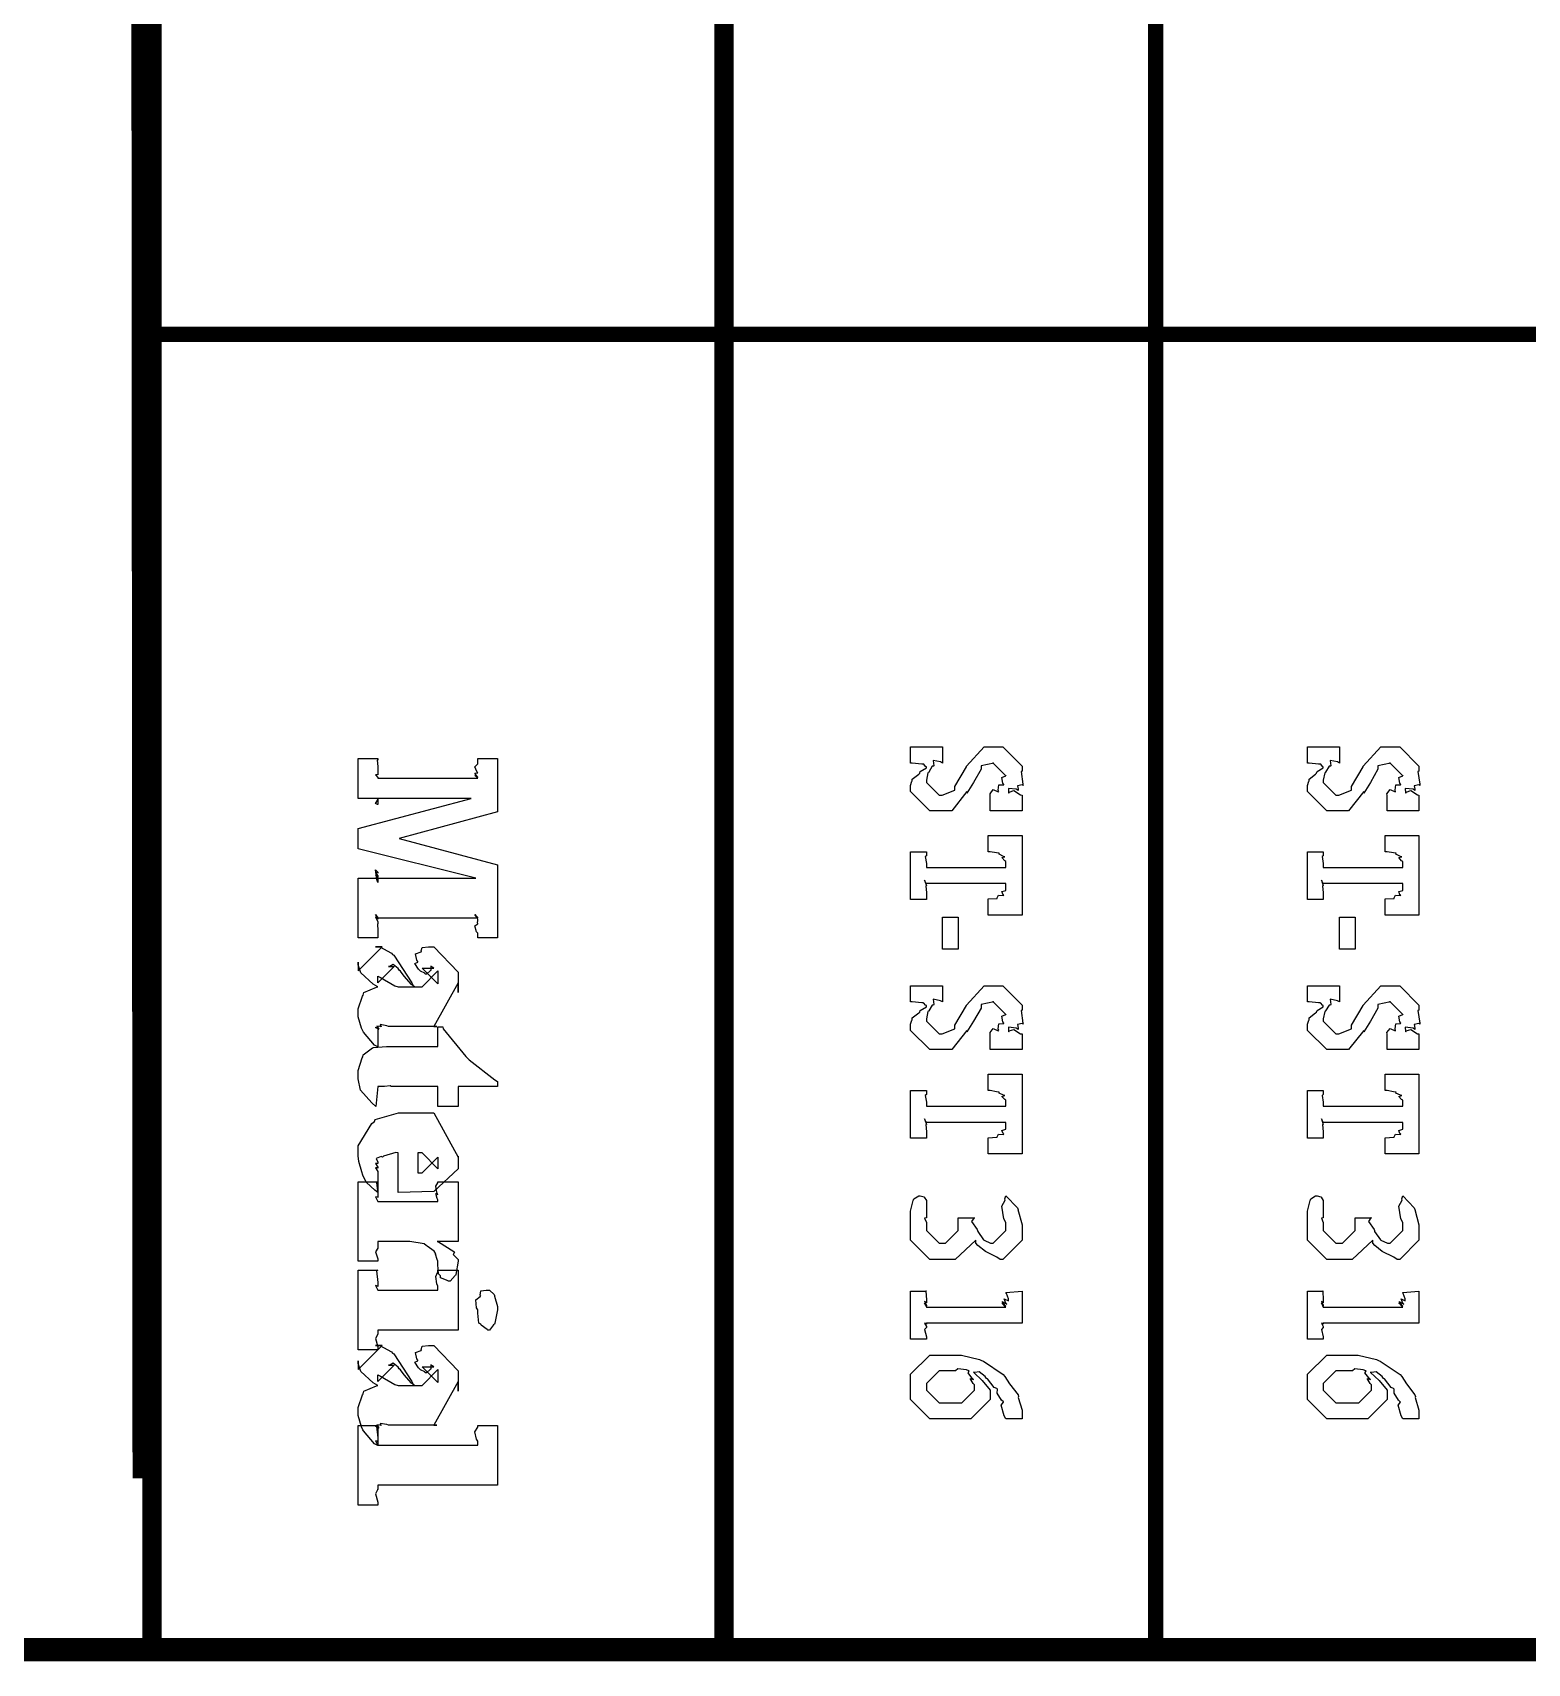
# Model space of a CAD drawing. Extents: x 0.4 to 11.2, y 0.4 to 16.
# Drawn here: x 4.201 to 4.841, y 0.399 to 1.098 of the extents above; entities that cross this region are included whole.
import ezdxf

# ---------------------------------------------------------------- set-up
doc = ezdxf.new("R2010")
doc.units = 0
doc.layers.get('0').update_dxf_attribs({"linetype": 'CONTINUOUS'})

msp = doc.modelspace()

# ---------------------------------------------------------------- linework, layer by layer
at = {"color": 230, "const_width": 0.01}
msp.add_lwpolyline([(11.1917, 0.405003), (11.1917, 15.9817), (0.363336, 15.9817), (0.363336, 0.405003), (11.1917, 0.405003)], close=True, dxfattribs=at)
at = {"color": 0}
for points, const_width in [([(4.49669, 2.64333), (4.49669, 0.403321)], 0.008333), ([(4.25168, 2.64165), (4.25168, 0.405003)], 0.008333), ([(4.68164, 2.64333), (4.68164, 0.405003)], 0.006667), ([(4.25, 0.968317), (5.41997, 0.968317)], 0.006667)]:
    msp.add_lwpolyline(points, dxfattribs=dict(at, const_width=const_width))
at = {"color": 230, "const_width": 0.01}
msp.add_lwpolyline([(4.24669, 2.63167), (4.24832, 0.478353)], dxfattribs=at)
at = {"color": 1}
for points in [[(4.6244, 0.764268), (4.61074, 0.764268), (4.61074, 0.770996), (4.61068, 0.771539), (4.61208, 0.773329), (4.61421, 0.772353), (4.61442, 0.772515), (4.61415, 0.773113), (4.61447, 0.775336), (4.61654, 0.77539), (4.6166, 0.775553), (4.61615, 0.776096), (4.61572, 0.778537), (4.61746, 0.779243), (4.61746, 0.77946), (4.61746, 0.779243), (4.61203, 0.784668), (4.61182, 0.784668), (4.61225, 0.784668), (4.60682, 0.783583), (4.60682, 0.782064), (4.60357, 0.776421), (4.60075, 0.771864), (4.60075, 0.772515), (4.59424, 0.764268), (4.58925, 0.764268), (4.5849, 0.764268), (4.57667, 0.772515), (4.57667, 0.774468), (4.57667, 0.775119), (4.57721, 0.77691), (4.57731, 0.777072), (4.57736, 0.777832), (4.58014, 0.779949), (4.58057, 0.780328), (4.58074, 0.781033), (4.58339, 0.782661), (4.58339, 0.783149), (4.58306, 0.783311), (4.58231, 0.784179), (4.58208, 0.784233), (4.58143, 0.784289), (4.57736, 0.784668), (4.57667, 0.784668), (4.57667, 0.791613), (4.59033, 0.791613), (4.59033, 0.784668), (4.58951, 0.785211), (4.58637, 0.785861), (4.58664, 0.783529), (4.58643, 0.783365), (4.58589, 0.783365), (4.58442, 0.780871), (4.58425, 0.780544), (4.5841, 0.780544), (4.58339, 0.777453), (4.58339, 0.776421), (4.58882, 0.770996), (4.58946, 0.770996), (4.59011, 0.770996), (4.59554, 0.773167), (4.59554, 0.774685), (4.60053, 0.783149), (4.60053, 0.783365), (4.60813, 0.791613), (4.61225, 0.791613), (4.61615, 0.791613), (4.6244, 0.783365), (4.6244, 0.781196), (4.62397, 0.781033), (4.62478, 0.775662), (4.62483, 0.775119), (4.6244, 0.77539), (4.6224, 0.775011), (4.62267, 0.773492), (4.62267, 0.772949), (4.6219, 0.773492), (4.61854, 0.773817), (4.6186, 0.771972), (4.61876, 0.771864), (4.61887, 0.772244), (4.62088, 0.772949), (4.62375, 0.77105), (4.6244, 0.770996), (4.6244, 0.764268)], [(4.79443, 0.764268), (4.78076, 0.764268), (4.78076, 0.770996), (4.78071, 0.771539), (4.78212, 0.773329), (4.78424, 0.772353), (4.78444, 0.772515), (4.78418, 0.773113), (4.7845, 0.775336), (4.78657, 0.77539), (4.78662, 0.775553), (4.78618, 0.776096), (4.78575, 0.778537), (4.78749, 0.779243), (4.78749, 0.77946), (4.78749, 0.779243), (4.78207, 0.784668), (4.78185, 0.784668), (4.78228, 0.784668), (4.77686, 0.783583), (4.77686, 0.782064), (4.7736, 0.776421), (4.77078, 0.771864), (4.77078, 0.772515), (4.76426, 0.764268), (4.75928, 0.764268), (4.75493, 0.764268), (4.74669, 0.772515), (4.74669, 0.774468), (4.74669, 0.775119), (4.74724, 0.77691), (4.74735, 0.777072), (4.7474, 0.777832), (4.75017, 0.779949), (4.7506, 0.780328), (4.75076, 0.781033), (4.75342, 0.782661), (4.75342, 0.783149), (4.7531, 0.783311), (4.75233, 0.784179), (4.75211, 0.784233), (4.75146, 0.784289), (4.7474, 0.784668), (4.74669, 0.784668), (4.74669, 0.791613), (4.76036, 0.791613), (4.76036, 0.784668), (4.75956, 0.785211), (4.7564, 0.785861), (4.75667, 0.783529), (4.75646, 0.783365), (4.75592, 0.783365), (4.75444, 0.780871), (4.75429, 0.780544), (4.75412, 0.780544), (4.75342, 0.777453), (4.75342, 0.776421), (4.75885, 0.770996), (4.7595, 0.770996), (4.76014, 0.770996), (4.76557, 0.773167), (4.76557, 0.774685), (4.77056, 0.783149), (4.77056, 0.783365), (4.77815, 0.791613), (4.78228, 0.791613), (4.78618, 0.791613), (4.79443, 0.783365), (4.79443, 0.781196), (4.794, 0.781033), (4.79482, 0.775662), (4.79486, 0.775119), (4.79443, 0.77539), (4.79243, 0.775011), (4.79269, 0.773492), (4.79269, 0.772949), (4.79194, 0.773492), (4.78857, 0.773817), (4.78863, 0.771972), (4.78879, 0.771864), (4.7889, 0.772244), (4.7909, 0.772949), (4.79378, 0.77105), (4.79443, 0.770996), (4.79443, 0.764268)], [(4.35758, 0.752388), (4.39968, 0.741103), (4.39968, 0.709853), (4.39122, 0.709853), (4.39122, 0.711806), (4.39074, 0.712403), (4.39003, 0.715007), (4.39122, 0.715875), (4.39122, 0.716146), (4.39111, 0.7162), (4.39122, 0.717503), (4.39122, 0.717882), (4.3909, 0.718371), (4.39003, 0.719889), (4.39122, 0.718317), (4.39122, 0.718317), (4.34847, 0.718317), (4.34825, 0.718696), (4.34744, 0.719835), (4.34847, 0.718371), (4.34847, 0.717882), (4.34831, 0.718207), (4.34744, 0.718858), (4.34847, 0.716689), (4.34847, 0.715929), (4.34831, 0.715929), (4.34847, 0.712836), (4.34847, 0.711806), (4.34847, 0.709853), (4.34, 0.709853), (4.34, 0.73546), (4.34847, 0.73546), (4.34847, 0.733507), (4.34804, 0.73481), (4.34744, 0.738932), (4.34847, 0.737956), (4.34847, 0.737631), (4.34831, 0.737793), (4.34744, 0.737739), (4.34847, 0.736382), (4.34847, 0.735894), (4.34825, 0.736165), (4.34744, 0.736763), (4.34847, 0.73546), (4.34847, 0.73546), (4.39035, 0.73546), (4.34, 0.748047), (4.34, 0.756728), (4.3884, 0.769532), (4.34847, 0.769532), (4.34847, 0.769532), (4.34847, 0.769368), (4.34847, 0.769314), (4.34847, 0.769314), (4.34847, 0.767524), (4.34847, 0.766928), (4.34825, 0.766982), (4.34744, 0.767361), (4.34847, 0.768989), (4.34847, 0.769532), (4.34, 0.769532), (4.34, 0.786675), (4.34847, 0.786675), (4.34847, 0.786025), (4.34819, 0.785915), (4.34847, 0.783257), (4.34847, 0.782335), (4.34847, 0.782335), (4.34847, 0.780382), (4.34847, 0.779731), (4.34831, 0.779839), (4.34744, 0.779731), (4.34847, 0.778592), (4.34847, 0.778213), (4.39122, 0.778213), (4.39094, 0.778483), (4.39003, 0.779406), (4.39122, 0.778646), (4.39122, 0.778646), (4.3909, 0.779025), (4.39003, 0.780382), (4.39122, 0.780544), (4.39122, 0.780599), (4.39079, 0.781088), (4.39003, 0.783149), (4.39122, 0.784343), (4.39122, 0.784722), (4.39122, 0.786675), (4.39968, 0.786675), (4.39968, 0.763889), (4.35758, 0.752388)], [(4.6244, 0.719618), (4.60986, 0.719618), (4.60986, 0.726346), (4.60986, 0.726508), (4.61361, 0.726779), (4.61376, 0.726779), (4.61372, 0.726942), (4.61431, 0.728082), (4.61649, 0.727974), (4.6166, 0.728082), (4.61626, 0.728299), (4.61572, 0.729656), (4.61746, 0.730143), (4.61746, 0.730251), (4.61746, 0.733074), (4.58339, 0.733074), (4.58322, 0.733453), (4.58257, 0.734592), (4.58339, 0.732206), (4.58339, 0.732206), (4.58311, 0.73215), (4.58339, 0.729113), (4.58339, 0.728082), (4.58339, 0.726346), (4.57667, 0.726346), (4.57667, 0.746744), (4.58339, 0.746744), (4.58339, 0.745008), (4.5829, 0.744683), (4.58339, 0.741699), (4.58339, 0.740668), (4.58339, 0.740668), (4.58339, 0.740018), (4.58339, 0.740018), (4.61746, 0.740018), (4.61746, 0.742622), (4.61697, 0.742893), (4.61572, 0.744249), (4.61703, 0.744575), (4.61703, 0.744575), (4.61643, 0.744738), (4.61453, 0.74566), (4.61464, 0.746094), (4.61464, 0.746094), (4.6135, 0.746257), (4.61079, 0.746744), (4.60986, 0.746744), (4.60986, 0.753689), (4.6244, 0.753689), (4.6244, 0.719618)], [(4.79443, 0.719618), (4.77989, 0.719618), (4.77989, 0.726346), (4.77989, 0.726508), (4.78364, 0.726779), (4.78381, 0.726779), (4.78375, 0.726942), (4.78435, 0.728082), (4.78651, 0.727974), (4.78662, 0.728082), (4.78629, 0.728299), (4.78575, 0.729656), (4.78749, 0.730143), (4.78749, 0.730251), (4.78749, 0.733074), (4.75342, 0.733074), (4.75325, 0.733453), (4.75261, 0.734592), (4.75342, 0.732206), (4.75342, 0.732206), (4.75315, 0.73215), (4.75342, 0.729113), (4.75342, 0.728082), (4.75342, 0.726346), (4.74669, 0.726346), (4.74669, 0.746744), (4.75342, 0.746744), (4.75342, 0.745008), (4.75293, 0.744683), (4.75342, 0.741699), (4.75342, 0.740668), (4.75342, 0.740668), (4.75342, 0.740018), (4.75342, 0.740018), (4.78749, 0.740018), (4.78749, 0.742622), (4.787, 0.742893), (4.78575, 0.744249), (4.78706, 0.744575), (4.78706, 0.744575), (4.78646, 0.744738), (4.78456, 0.74566), (4.78467, 0.746094), (4.78467, 0.746094), (4.78353, 0.746257), (4.78082, 0.746744), (4.77989, 0.746744), (4.77989, 0.753689), (4.79443, 0.753689), (4.79443, 0.719618)], [(4.59706, 0.71875), (4.59706, 0.705078), (4.59033, 0.705078), (4.59033, 0.71875), (4.59706, 0.71875)], [(4.76708, 0.71875), (4.76708, 0.705078), (4.76036, 0.705078), (4.76036, 0.71875), (4.76708, 0.71875)], [(4.34847, 0.688857), (4.34646, 0.69005), (4.3411, 0.694879), (4.34, 0.698351), (4.34, 0.69949), (4.34, 0.695801), (4.35021, 0.706), (4.34739, 0.706), (4.34924, 0.706), (4.35422, 0.703288), (4.35476, 0.702746), (4.35531, 0.702474), (4.36296, 0.690647), (4.36388, 0.688857), (4.36714, 0.688857), (4.36735, 0.688857), (4.37408, 0.695801), (4.37408, 0.692329), (4.37408, 0.690158), (4.36735, 0.696886), (4.37235, 0.696886), (4.37218, 0.697211), (4.37115, 0.697808), (4.37115, 0.696018), (4.37104, 0.695801), (4.37104, 0.695856), (4.36925, 0.694282), (4.36865, 0.694282), (4.36854, 0.694769), (4.36669, 0.695583), (4.36649, 0.695801), (4.36583, 0.696451), (4.36426, 0.698839), (4.36561, 0.69949), (4.36561, 0.699707), (4.36507, 0.70025), (4.36453, 0.702963), (4.36692, 0.703939), (4.36714, 0.704264), (4.36703, 0.704318), (4.36735, 0.705783), (4.37011, 0.706), (4.37104, 0.706), (4.37235, 0.706), (4.38276, 0.69515), (4.38276, 0.686469), (4.38276, 0.690593), (4.37235, 0.671929), (4.37364, 0.671929), (4.36778, 0.671929), (4.35303, 0.671929), (4.35221, 0.672254), (4.34939, 0.672689), (4.34978, 0.671713), (4.34978, 0.671713), (4.34939, 0.671929), (4.34799, 0.672092), (4.34879, 0.670736), (4.34868, 0.670628), (4.34842, 0.670844), (4.34744, 0.671496), (4.34847, 0.671821), (4.34847, 0.671929), (4.34847, 0.663249), (4.347, 0.6639), (4.34229, 0.669433), (4.34196, 0.669976), (4.34147, 0.671224), (4.34, 0.675999), (4.34, 0.677572), (4.34, 0.679525), (4.34185, 0.68495), (4.34218, 0.685385), (4.34239, 0.686415), (4.34782, 0.688747), (4.34847, 0.688857)], [(4.35715, 0.688857), (4.3641, 0.688857), (4.3629, 0.689833), (4.35969, 0.693468), (4.35818, 0.695637), (4.35758, 0.696018), (4.35715, 0.696778), (4.35493, 0.698406), (4.35351, 0.697537), (4.35303, 0.697537), (4.35542, 0.697537), (4.34847, 0.690593), (4.34847, 0.693414), (4.34847, 0.693414), (4.34961, 0.692925), (4.35574, 0.68929), (4.35715, 0.688857)], [(4.6244, 0.662001), (4.61074, 0.662001), (4.61074, 0.668728), (4.61068, 0.669271), (4.61208, 0.671061), (4.61421, 0.670085), (4.61442, 0.670247), (4.61415, 0.670844), (4.61447, 0.673068), (4.61654, 0.673122), (4.6166, 0.673286), (4.61615, 0.673828), (4.61572, 0.676269), (4.61746, 0.676975), (4.61746, 0.677192), (4.61746, 0.676975), (4.61203, 0.6824), (4.61182, 0.6824), (4.61225, 0.6824), (4.60682, 0.681315), (4.60682, 0.679796), (4.60357, 0.674154), (4.60075, 0.669596), (4.60075, 0.670247), (4.59424, 0.662001), (4.58925, 0.662001), (4.5849, 0.662001), (4.57667, 0.670247), (4.57667, 0.6722), (4.57667, 0.672851), (4.57721, 0.674642), (4.57731, 0.674804), (4.57736, 0.675564), (4.58014, 0.677681), (4.58057, 0.67806), (4.58074, 0.678765), (4.58339, 0.680393), (4.58339, 0.680881), (4.58306, 0.681044), (4.58231, 0.681912), (4.58208, 0.681967), (4.58143, 0.682021), (4.57736, 0.6824), (4.57667, 0.6824), (4.57667, 0.689344), (4.59033, 0.689344), (4.59033, 0.6824), (4.58951, 0.682943), (4.58637, 0.683594), (4.58664, 0.681261), (4.58643, 0.681099), (4.58589, 0.681099), (4.58442, 0.678603), (4.58425, 0.678276), (4.5841, 0.678276), (4.58339, 0.675185), (4.58339, 0.674154), (4.58882, 0.668728), (4.58946, 0.668728), (4.59011, 0.668728), (4.59554, 0.670899), (4.59554, 0.672418), (4.60053, 0.680881), (4.60053, 0.681099), (4.60813, 0.689344), (4.61225, 0.689344), (4.61615, 0.689344), (4.6244, 0.681099), (4.6244, 0.678928), (4.62397, 0.678765), (4.62478, 0.673394), (4.62483, 0.672851), (4.6244, 0.673122), (4.6224, 0.672743), (4.62267, 0.671224), (4.62267, 0.670682), (4.6219, 0.671224), (4.61854, 0.67155), (4.6186, 0.669706), (4.61876, 0.669596), (4.61887, 0.669976), (4.62088, 0.670682), (4.62375, 0.668782), (4.6244, 0.668728), (4.6244, 0.662001)], [(4.79443, 0.662001), (4.78076, 0.662001), (4.78076, 0.668728), (4.78071, 0.669271), (4.78212, 0.671061), (4.78424, 0.670085), (4.78444, 0.670247), (4.78418, 0.670844), (4.7845, 0.673068), (4.78657, 0.673122), (4.78662, 0.673286), (4.78618, 0.673828), (4.78575, 0.676269), (4.78749, 0.676975), (4.78749, 0.677192), (4.78749, 0.676975), (4.78207, 0.6824), (4.78185, 0.6824), (4.78228, 0.6824), (4.77686, 0.681315), (4.77686, 0.679796), (4.7736, 0.674154), (4.77078, 0.669596), (4.77078, 0.670247), (4.76426, 0.662001), (4.75928, 0.662001), (4.75493, 0.662001), (4.74669, 0.670247), (4.74669, 0.6722), (4.74669, 0.672851), (4.74724, 0.674642), (4.74735, 0.674804), (4.7474, 0.675564), (4.75017, 0.677681), (4.7506, 0.67806), (4.75076, 0.678765), (4.75342, 0.680393), (4.75342, 0.680881), (4.7531, 0.681044), (4.75233, 0.681912), (4.75211, 0.681967), (4.75146, 0.682021), (4.7474, 0.6824), (4.74669, 0.6824), (4.74669, 0.689344), (4.76036, 0.689344), (4.76036, 0.6824), (4.75956, 0.682943), (4.7564, 0.683594), (4.75667, 0.681261), (4.75646, 0.681099), (4.75592, 0.681099), (4.75444, 0.678603), (4.75429, 0.678276), (4.75412, 0.678276), (4.75342, 0.675185), (4.75342, 0.674154), (4.75885, 0.668728), (4.7595, 0.668728), (4.76014, 0.668728), (4.76557, 0.670899), (4.76557, 0.672418), (4.77056, 0.680881), (4.77056, 0.681099), (4.77815, 0.689344), (4.78228, 0.689344), (4.78618, 0.689344), (4.79443, 0.681099), (4.79443, 0.678928), (4.794, 0.678765), (4.79482, 0.673394), (4.79486, 0.672851), (4.79443, 0.673122), (4.79243, 0.672743), (4.79269, 0.671224), (4.79269, 0.670682), (4.79194, 0.671224), (4.78857, 0.67155), (4.78863, 0.669706), (4.78879, 0.669596), (4.7889, 0.669976), (4.7909, 0.670682), (4.79378, 0.668782), (4.79443, 0.668728), (4.79443, 0.662001)], [(4.39968, 0.646158), (4.38276, 0.646158), (4.38276, 0.637696), (4.37408, 0.637696), (4.37408, 0.646158), (4.35411, 0.646158), (4.35363, 0.646431), (4.35124, 0.646158), (4.35042, 0.646158), (4.3501, 0.646268), (4.34924, 0.646158), (4.3489, 0.646158), (4.34885, 0.646213), (4.34847, 0.646158), (4.34847, 0.646158), (4.3476, 0.637696), (4.34581, 0.639268), (4.34099, 0.64464), (4.34, 0.649522), (4.34, 0.65115), (4.34, 0.653103), (4.34164, 0.658421), (4.34196, 0.658963), (4.34212, 0.659831), (4.34608, 0.662761), (4.34651, 0.662869), (4.34651, 0.662869), (4.35206, 0.663303), (4.35389, 0.663303), (4.37408, 0.663303), (4.37408, 0.671767), (4.37625, 0.671767), (4.37642, 0.670899), (4.38618, 0.659071), (4.3871, 0.658094), (4.38758, 0.657607), (4.39854, 0.649035), (4.39968, 0.648329), (4.39968, 0.646158)], [(4.6244, 0.61735), (4.60986, 0.61735), (4.60986, 0.624078), (4.60986, 0.62424), (4.61361, 0.624511), (4.61376, 0.624511), (4.61372, 0.624675), (4.61431, 0.625814), (4.61649, 0.625706), (4.6166, 0.625814), (4.61626, 0.626031), (4.61572, 0.627388), (4.61746, 0.627875), (4.61746, 0.627983), (4.61746, 0.630806), (4.58339, 0.630806), (4.58322, 0.631185), (4.58257, 0.632324), (4.58339, 0.629937), (4.58339, 0.629937), (4.58311, 0.629883), (4.58339, 0.626844), (4.58339, 0.625814), (4.58339, 0.624078), (4.57667, 0.624078), (4.57667, 0.644476), (4.58339, 0.644476), (4.58339, 0.64274), (4.5829, 0.642415), (4.58339, 0.639432), (4.58339, 0.6384), (4.58339, 0.6384), (4.58339, 0.63775), (4.58339, 0.63775), (4.61746, 0.63775), (4.61746, 0.640354), (4.61697, 0.640625), (4.61572, 0.641982), (4.61703, 0.642307), (4.61703, 0.642307), (4.61643, 0.642469), (4.61453, 0.643392), (4.61464, 0.643826), (4.61464, 0.643826), (4.6135, 0.643989), (4.61079, 0.644476), (4.60986, 0.644476), (4.60986, 0.651421), (4.6244, 0.651421), (4.6244, 0.61735)], [(4.79443, 0.61735), (4.77989, 0.61735), (4.77989, 0.624078), (4.77989, 0.62424), (4.78364, 0.624511), (4.78381, 0.624511), (4.78375, 0.624675), (4.78435, 0.625814), (4.78651, 0.625706), (4.78662, 0.625814), (4.78629, 0.626031), (4.78575, 0.627388), (4.78749, 0.627875), (4.78749, 0.627983), (4.78749, 0.630806), (4.75342, 0.630806), (4.75325, 0.631185), (4.75261, 0.632324), (4.75342, 0.629937), (4.75342, 0.629937), (4.75315, 0.629883), (4.75342, 0.626844), (4.75342, 0.625814), (4.75342, 0.624078), (4.74669, 0.624078), (4.74669, 0.644476), (4.75342, 0.644476), (4.75342, 0.64274), (4.75293, 0.642415), (4.75342, 0.639432), (4.75342, 0.6384), (4.75342, 0.6384), (4.75342, 0.63775), (4.75342, 0.63775), (4.78749, 0.63775), (4.78749, 0.640354), (4.787, 0.640625), (4.78575, 0.641982), (4.78706, 0.642307), (4.78706, 0.642307), (4.78646, 0.642469), (4.78456, 0.643392), (4.78467, 0.643826), (4.78467, 0.643826), (4.78353, 0.643989), (4.78082, 0.644476), (4.77989, 0.644476), (4.77989, 0.651421), (4.79443, 0.651421), (4.79443, 0.61735)], [(4.35715, 0.600803), (4.35715, 0.617731), (4.35618, 0.618001), (4.35086, 0.616319), (4.35042, 0.615994), (4.34983, 0.616157), (4.34765, 0.615397), (4.34847, 0.613769), (4.34847, 0.613172), (4.34831, 0.613282), (4.34744, 0.613172), (4.34847, 0.611708), (4.34847, 0.611219), (4.34831, 0.611382), (4.34744, 0.611436), (4.34847, 0.60981), (4.34847, 0.609267), (4.34847, 0.600803), (4.34717, 0.601779), (4.34353, 0.605089), (4.34229, 0.607531), (4.34196, 0.608182), (4.34158, 0.609646), (4.34028, 0.61404), (4.34, 0.616482), (4.34, 0.617296), (4.34, 0.620768), (4.34581, 0.630425), (4.34694, 0.631185), (4.34728, 0.632107), (4.35732, 0.634874), (4.36062, 0.634874), (4.37235, 0.634874), (4.38276, 0.615994), (4.38276, 0.616428), (4.38276, 0.611003), (4.37235, 0.601238), (4.35715, 0.600803)], [(4.36561, 0.609267), (4.36735, 0.609267), (4.37408, 0.615994), (4.37408, 0.613172), (4.37408, 0.611003), (4.36735, 0.617731), (4.36649, 0.617731), (4.36561, 0.617731), (4.36561, 0.609267)], [(4.38276, 0.579807), (4.37386, 0.579807), (4.3744, 0.579644), (4.38103, 0.575575), (4.38124, 0.57525), (4.38124, 0.575304), (4.38069, 0.574274), (4.38276, 0.572103), (4.38276, 0.571343), (4.38276, 0.571343), (4.38189, 0.565647), (4.38167, 0.565267), (4.38151, 0.565213), (4.37939, 0.562879), (4.37864, 0.562879), (4.37782, 0.56326), (4.37532, 0.56429), (4.37528, 0.565104), (4.37517, 0.565267), (4.3744, 0.566026), (4.37408, 0.570042), (4.37408, 0.571343), (4.37381, 0.572103), (4.3731, 0.574436), (4.37321, 0.574599), (4.37321, 0.574599), (4.3725, 0.575683), (4.36951, 0.577854), (4.36908, 0.578071), (4.36833, 0.578776), (4.36208, 0.579807), (4.35997, 0.579807), (4.35086, 0.579807), (4.34847, 0.579807), (4.34847, 0.579807), (4.34847, 0.579482), (4.34847, 0.579372), (4.34847, 0.579372), (4.34847, 0.577582), (4.34847, 0.576986), (4.34836, 0.57704), (4.34744, 0.575467), (4.34847, 0.572374), (4.34847, 0.571343), (4.34, 0.571343), (4.34, 0.605414), (4.34847, 0.605414), (4.34782, 0.605089), (4.34847, 0.600315), (4.34847, 0.598687), (4.34836, 0.59885), (4.34744, 0.598904), (4.34847, 0.596951), (4.34847, 0.596951), (4.37408, 0.596951), (4.37408, 0.596951), (4.37408, 0.597439), (4.37408, 0.597601), (4.37381, 0.598253), (4.37332, 0.600315), (4.37408, 0.599989), (4.37408, 0.599989), (4.37375, 0.600803), (4.37332, 0.603461), (4.37408, 0.604926), (4.37408, 0.605414), (4.38276, 0.605414), (4.38276, 0.579807)], [(4.61746, 0.599447), (4.61746, 0.599447), (4.6224, 0.594185), (4.62267, 0.593588), (4.62261, 0.593533), (4.6244, 0.586914), (4.6244, 0.58469), (4.6244, 0.58035), (4.61615, 0.572103), (4.61507, 0.572103), (4.61361, 0.573133), (4.60867, 0.575575), (4.60547, 0.578071), (4.60465, 0.579047), (4.60465, 0.58035), (4.59576, 0.572103), (4.59272, 0.572103), (4.5849, 0.572103), (4.57667, 0.58035), (4.57667, 0.5912), (4.57667, 0.592828), (4.57775, 0.597439), (4.57796, 0.597711), (4.57807, 0.598144), (4.58014, 0.599447), (4.58078, 0.599447), (4.58078, 0.599447), (4.58242, 0.598904), (4.58251, 0.598796), (4.58251, 0.598796), (4.58339, 0.597331), (4.58339, 0.596843), (4.58339, 0.596843), (4.58339, 0.59554), (4.58339, 0.595107), (4.58339, 0.595107), (4.58339, 0.593153), (4.58339, 0.592503), (4.58339, 0.592503), (4.58339, 0.590549), (4.58339, 0.589899), (4.58333, 0.590007), (4.58257, 0.589844), (4.58339, 0.587944), (4.58339, 0.587294), (4.58339, 0.584472), (4.58882, 0.579047), (4.58946, 0.579047), (4.59164, 0.579047), (4.59706, 0.584472), (4.59706, 0.589031), (4.59706, 0.589899), (4.604, 0.589899), (4.60385, 0.589953), (4.60275, 0.588325), (4.60514, 0.584907), (4.60531, 0.584472), (4.60542, 0.584093), (4.60786, 0.580567), (4.60813, 0.58035), (4.60813, 0.58035), (4.61089, 0.579047), (4.61182, 0.579047), (4.61203, 0.579047), (4.61746, 0.584472), (4.61746, 0.587944), (4.61664, 0.589518), (4.61572, 0.594997), (4.61714, 0.597493), (4.61703, 0.598144), (4.61746, 0.599447)], [(4.78749, 0.599447), (4.78749, 0.599447), (4.79243, 0.594185), (4.79269, 0.593588), (4.79264, 0.593533), (4.79443, 0.586914), (4.79443, 0.58469), (4.79443, 0.58035), (4.78618, 0.572103), (4.7851, 0.572103), (4.78364, 0.573133), (4.77869, 0.575575), (4.7755, 0.578071), (4.77468, 0.579047), (4.77468, 0.58035), (4.76579, 0.572103), (4.76275, 0.572103), (4.75493, 0.572103), (4.74669, 0.58035), (4.74669, 0.5912), (4.74669, 0.592828), (4.74778, 0.597439), (4.74799, 0.597711), (4.7481, 0.598144), (4.75017, 0.599447), (4.75082, 0.599447), (4.75082, 0.599447), (4.75244, 0.598904), (4.75256, 0.598796), (4.75256, 0.598796), (4.75342, 0.597331), (4.75342, 0.596843), (4.75342, 0.596843), (4.75342, 0.59554), (4.75342, 0.595107), (4.75342, 0.595107), (4.75342, 0.593153), (4.75342, 0.592503), (4.75342, 0.592503), (4.75342, 0.590549), (4.75342, 0.589899), (4.75336, 0.590007), (4.75261, 0.589844), (4.75342, 0.587944), (4.75342, 0.587294), (4.75342, 0.584472), (4.75885, 0.579047), (4.7595, 0.579047), (4.76167, 0.579047), (4.76708, 0.584472), (4.76708, 0.589031), (4.76708, 0.589899), (4.77403, 0.589899), (4.77387, 0.589953), (4.77279, 0.588325), (4.77518, 0.584907), (4.77533, 0.584472), (4.77544, 0.584093), (4.77789, 0.580567), (4.77815, 0.58035), (4.77815, 0.58035), (4.78093, 0.579047), (4.78185, 0.579047), (4.78207, 0.579047), (4.78749, 0.584472), (4.78749, 0.587944), (4.78668, 0.589518), (4.78575, 0.594997), (4.78717, 0.597493), (4.78706, 0.598144), (4.78749, 0.599447)], [(4.38276, 0.541883), (4.34847, 0.541883), (4.34847, 0.541883), (4.34847, 0.540582), (4.34847, 0.540147), (4.34836, 0.540201), (4.34744, 0.538249), (4.34847, 0.534668), (4.34847, 0.533421), (4.34, 0.533421), (4.34, 0.567492), (4.34847, 0.567492), (4.34787, 0.567219), (4.34847, 0.562229), (4.34847, 0.560547), (4.34831, 0.560764), (4.34744, 0.560981), (4.34847, 0.559028), (4.34847, 0.559028), (4.37408, 0.559028), (4.37408, 0.559028), (4.37408, 0.560331), (4.37408, 0.560764), (4.37369, 0.56174), (4.37332, 0.564833), (4.37408, 0.56684), (4.37408, 0.567492), (4.38276, 0.567492), (4.38276, 0.541883)], [(4.39968, 0.550564), (4.39968, 0.550564), (4.3986, 0.544922), (4.39839, 0.544487), (4.398, 0.544108), (4.39621, 0.541883), (4.39556, 0.541883), (4.39529, 0.542156), (4.39274, 0.544054), (4.39253, 0.544487), (4.39171, 0.544868), (4.39122, 0.549154), (4.39122, 0.550564), (4.39068, 0.551432), (4.39035, 0.554904), (4.39231, 0.556207), (4.39253, 0.55664), (4.39231, 0.556858), (4.39258, 0.558757), (4.39486, 0.559028), (4.39556, 0.559028), (4.39626, 0.559028), (4.39822, 0.557075), (4.39839, 0.55664), (4.39839, 0.556424), (4.39968, 0.552029), (4.39968, 0.550564)], [(4.6244, 0.558594), (4.6244, 0.546224), (4.6244, 0.544922), (4.58339, 0.544922), (4.58339, 0.544922), (4.58339, 0.544596), (4.58339, 0.544487), (4.58328, 0.54465), (4.58257, 0.544814), (4.58339, 0.543457), (4.58339, 0.542969), (4.58339, 0.543024), (4.58257, 0.542156), (4.58339, 0.539063), (4.58339, 0.537978), (4.57667, 0.537978), (4.57667, 0.558594), (4.58339, 0.558594), (4.58322, 0.558594), (4.58339, 0.55485), (4.58339, 0.553603), (4.58328, 0.553819), (4.58257, 0.554199), (4.58339, 0.552626), (4.58339, 0.552083), (4.58322, 0.552463), (4.58257, 0.55344), (4.58339, 0.55165), (4.58339, 0.55165), (4.61746, 0.55165), (4.61708, 0.552083), (4.61583, 0.553494), (4.61746, 0.552083), (4.61746, 0.552083), (4.61708, 0.552572), (4.61594, 0.55409), (4.61789, 0.552951), (4.61789, 0.552951), (4.61751, 0.55344), (4.61669, 0.555231), (4.61854, 0.554471), (4.61854, 0.554471), (4.61854, 0.555339), (4.61768, 0.557617), (4.61746, 0.557943), (4.6244, 0.558594)], [(4.79443, 0.558594), (4.79443, 0.546224), (4.79443, 0.544922), (4.75342, 0.544922), (4.75342, 0.544922), (4.75342, 0.544596), (4.75342, 0.544487), (4.75331, 0.54465), (4.75261, 0.544814), (4.75342, 0.543457), (4.75342, 0.542969), (4.75342, 0.543024), (4.75261, 0.542156), (4.75342, 0.539063), (4.75342, 0.537978), (4.74669, 0.537978), (4.74669, 0.558594), (4.75342, 0.558594), (4.75325, 0.558594), (4.75342, 0.55485), (4.75342, 0.553603), (4.75331, 0.553819), (4.75261, 0.554199), (4.75342, 0.552626), (4.75342, 0.552083), (4.75325, 0.552463), (4.75261, 0.55344), (4.75342, 0.55165), (4.75342, 0.55165), (4.78749, 0.55165), (4.78711, 0.552083), (4.78586, 0.553494), (4.78749, 0.552083), (4.78749, 0.552083), (4.78711, 0.552572), (4.78597, 0.55409), (4.78792, 0.552951), (4.78792, 0.552951), (4.78754, 0.55344), (4.78674, 0.555231), (4.78857, 0.554471), (4.78857, 0.554471), (4.78857, 0.555339), (4.78771, 0.557617), (4.78749, 0.557943), (4.79443, 0.558594)], [(4.34847, 0.518121), (4.34646, 0.519314), (4.3411, 0.524143), (4.34, 0.527615), (4.34, 0.528754), (4.34, 0.525065), (4.35021, 0.535265), (4.34739, 0.535265), (4.34924, 0.535265), (4.35422, 0.532553), (4.35476, 0.53201), (4.35531, 0.531739), (4.36296, 0.519911), (4.36388, 0.518121), (4.36714, 0.518121), (4.36735, 0.518121), (4.37408, 0.525065), (4.37408, 0.521593), (4.37408, 0.519422), (4.36735, 0.52615), (4.37235, 0.52615), (4.37218, 0.526476), (4.37115, 0.527072), (4.37115, 0.525282), (4.37104, 0.525065), (4.37104, 0.525119), (4.36925, 0.523546), (4.36865, 0.523546), (4.36854, 0.524035), (4.36669, 0.524849), (4.36649, 0.525065), (4.36583, 0.525717), (4.36426, 0.528103), (4.36561, 0.528754), (4.36561, 0.528971), (4.36507, 0.529514), (4.36453, 0.532226), (4.36692, 0.533203), (4.36714, 0.533529), (4.36703, 0.533583), (4.36735, 0.535047), (4.37011, 0.535265), (4.37104, 0.535265), (4.37235, 0.535265), (4.38276, 0.524414), (4.38276, 0.515733), (4.38276, 0.519857), (4.37235, 0.501193), (4.37364, 0.501193), (4.36778, 0.501193), (4.35303, 0.501193), (4.35221, 0.501519), (4.34939, 0.501953), (4.34978, 0.500976), (4.34978, 0.500976), (4.34939, 0.501193), (4.34799, 0.501357), (4.34879, 0.5), (4.34868, 0.499892), (4.34842, 0.500108), (4.34744, 0.50076), (4.34847, 0.501085), (4.34847, 0.501193), (4.34847, 0.492512), (4.347, 0.493164), (4.34229, 0.498699), (4.34196, 0.49924), (4.34147, 0.500489), (4.34, 0.505262), (4.34, 0.506836), (4.34, 0.508789), (4.34185, 0.514214), (4.34218, 0.514649), (4.34239, 0.515679), (4.34782, 0.518013), (4.34847, 0.518121)], [(4.6244, 0.503851), (4.61746, 0.503851), (4.61669, 0.505154), (4.61546, 0.509711), (4.61649, 0.51096), (4.61638, 0.511231), (4.61556, 0.511936), (4.61376, 0.514865), (4.61382, 0.516547), (4.61356, 0.516872), (4.61247, 0.517361), (4.60965, 0.520942), (4.60921, 0.521213), (4.60861, 0.522081), (4.60601, 0.524035), (4.60411, 0.523708), (4.60357, 0.523817), (4.60368, 0.523708), (4.60732, 0.520236), (4.61074, 0.516114), (4.61074, 0.514703), (4.61074, 0.512099), (4.60249, 0.503851), (4.59532, 0.503851), (4.5849, 0.503851), (4.57667, 0.512099), (4.57667, 0.51774), (4.57667, 0.522949), (4.5849, 0.531196), (4.59554, 0.531196), (4.59842, 0.531196), (4.60618, 0.529243), (4.60704, 0.528808), (4.60781, 0.528646), (4.61632, 0.52284), (4.61703, 0.522081), (4.61703, 0.522081), (4.61908, 0.518826), (4.62267, 0.514106), (4.62289, 0.5134), (4.62278, 0.513075), (4.6244, 0.50765), (4.6244, 0.505806), (4.6244, 0.503851)], [(4.79443, 0.503851), (4.78749, 0.503851), (4.78674, 0.505154), (4.78549, 0.509711), (4.78651, 0.51096), (4.7864, 0.511231), (4.7856, 0.511936), (4.78381, 0.514865), (4.78386, 0.516547), (4.78358, 0.516872), (4.7825, 0.517361), (4.77968, 0.520942), (4.77924, 0.521213), (4.77865, 0.522081), (4.77604, 0.524035), (4.77414, 0.523708), (4.7736, 0.523817), (4.77371, 0.523708), (4.77735, 0.520236), (4.78076, 0.516114), (4.78076, 0.514703), (4.78076, 0.512099), (4.77251, 0.503851), (4.76535, 0.503851), (4.75493, 0.503851), (4.74669, 0.512099), (4.74669, 0.51774), (4.74669, 0.522949), (4.75493, 0.531196), (4.76557, 0.531196), (4.76844, 0.531196), (4.77621, 0.529243), (4.77707, 0.528808), (4.77783, 0.528646), (4.78635, 0.52284), (4.78706, 0.522081), (4.78706, 0.522081), (4.78911, 0.518826), (4.79269, 0.514106), (4.79292, 0.5134), (4.79281, 0.513075), (4.79443, 0.50765), (4.79443, 0.505806), (4.79443, 0.503851)], [(4.35715, 0.518121), (4.3641, 0.518121), (4.3629, 0.519097), (4.35969, 0.522732), (4.35818, 0.524903), (4.35758, 0.525282), (4.35715, 0.526042), (4.35493, 0.527669), (4.35351, 0.526801), (4.35303, 0.526801), (4.35542, 0.526801), (4.34847, 0.519857), (4.34847, 0.522678), (4.34847, 0.522678), (4.34961, 0.52219), (4.35574, 0.518554), (4.35715, 0.518121)], [(4.60161, 0.524468), (4.60053, 0.524903), (4.5969, 0.525336), (4.59592, 0.524468), (4.59554, 0.524468), (4.58882, 0.524468), (4.58339, 0.519043), (4.58339, 0.51709), (4.58339, 0.516222), (4.58882, 0.510796), (4.59229, 0.510796), (4.59858, 0.510796), (4.604, 0.516222), (4.604, 0.518392), (4.60346, 0.518989), (4.60221, 0.521158), (4.60357, 0.520779), (4.60357, 0.520779), (4.60292, 0.521376), (4.60124, 0.5236), (4.60172, 0.52436), (4.60161, 0.524468)], [(4.77165, 0.524468), (4.77056, 0.524903), (4.76693, 0.525336), (4.76594, 0.524468), (4.76557, 0.524468), (4.75885, 0.524468), (4.75342, 0.519043), (4.75342, 0.51709), (4.75342, 0.516222), (4.75885, 0.510796), (4.76232, 0.510796), (4.76861, 0.510796), (4.77403, 0.516222), (4.77403, 0.518392), (4.77349, 0.518989), (4.77225, 0.521158), (4.7736, 0.520779), (4.7736, 0.520779), (4.77294, 0.521376), (4.77126, 0.5236), (4.77175, 0.52436), (4.77165, 0.524468)], [(4.39968, 0.475424), (4.34847, 0.475424), (4.34847, 0.475424), (4.34847, 0.474121), (4.34847, 0.473687), (4.34836, 0.473742), (4.34744, 0.471789), (4.34847, 0.468207), (4.34847, 0.46696), (4.34, 0.46696), (4.34, 0.501031), (4.34847, 0.501031), (4.34787, 0.50076), (4.34847, 0.495768), (4.34847, 0.494086), (4.34831, 0.494303), (4.34744, 0.494521), (4.34847, 0.492567), (4.34847, 0.492567), (4.39122, 0.492567), (4.39122, 0.492567), (4.39122, 0.493869), (4.39122, 0.494303), (4.39074, 0.495171), (4.39003, 0.498372), (4.39122, 0.500379), (4.39122, 0.501031), (4.39968, 0.501031), (4.39968, 0.475424)]]:
    msp.add_lwpolyline(points, close=True, dxfattribs=at)

doc.saveas('drawing.dxf')
